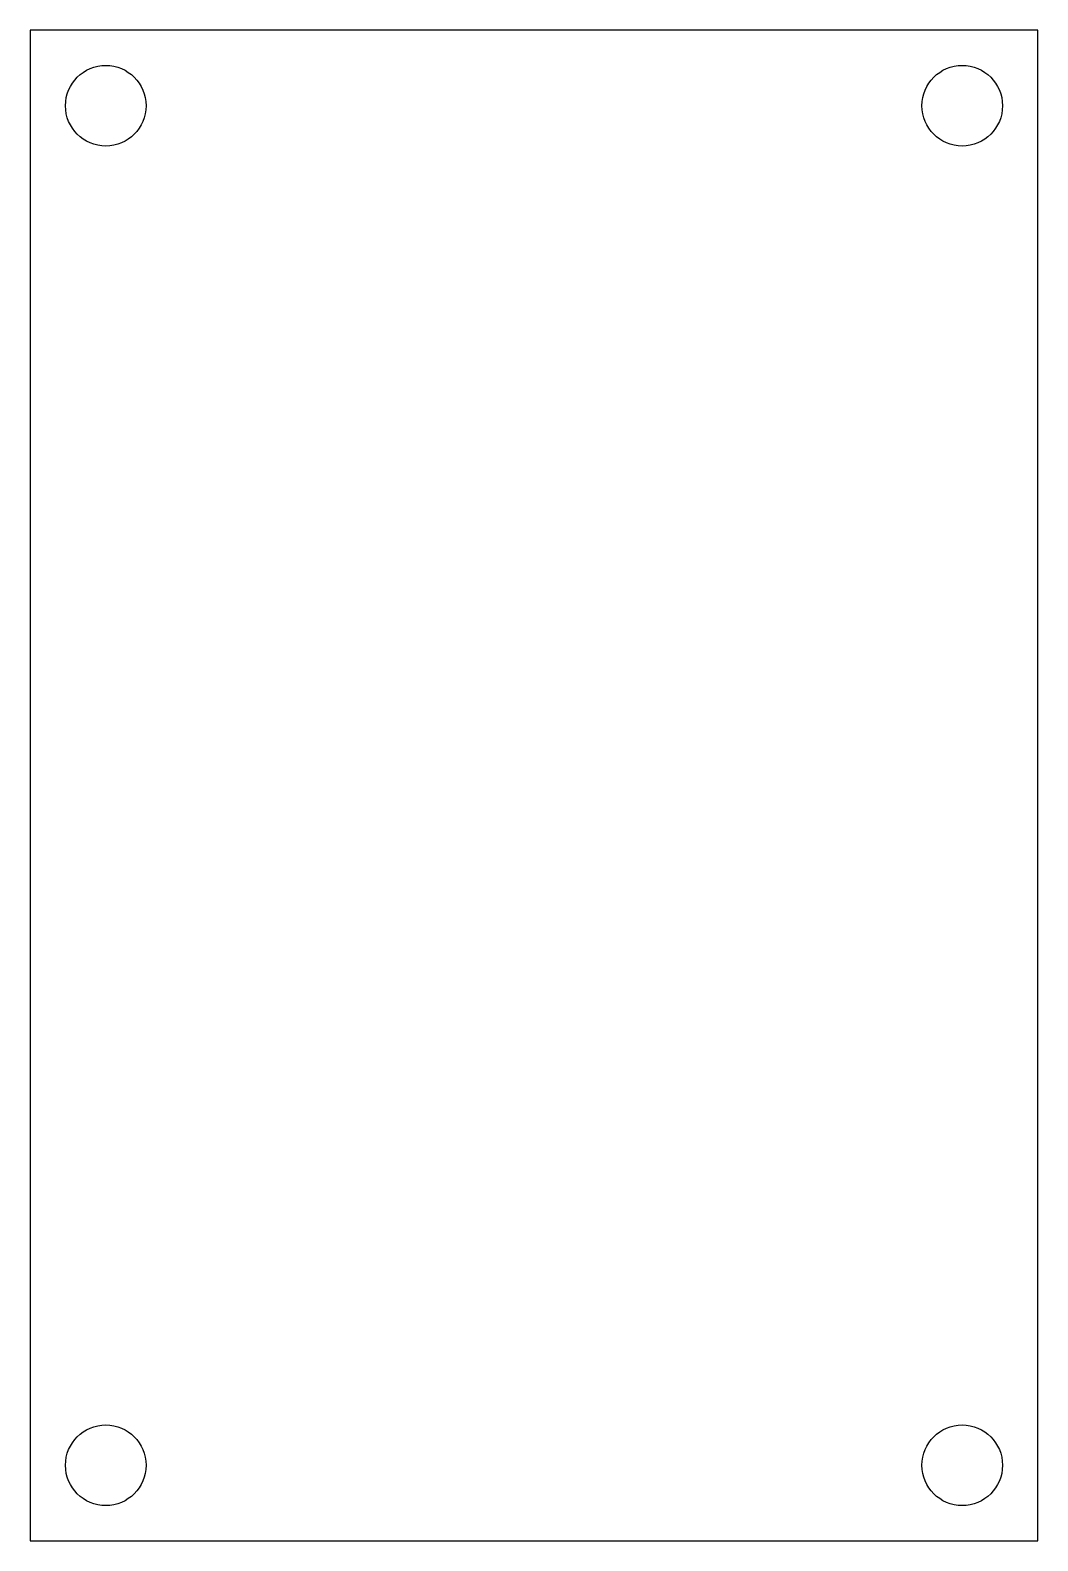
# Model space of a CAD drawing. Header units: millimetres. Extents: x -20 to 20, y -30 to 30.
import ezdxf

# ---------------------------------------------------------------- set-up
doc = ezdxf.new("R2010")
doc.units = ezdxf.units.MM

msp = doc.modelspace()

# ---------------------------------------------------------------- linework, layer by layer
at = {"color": 7, "linetype": 'Continuous', "lineweight": 25}
for p, q in [((20, 30), (-20, 30)), ((-20, 30), (-20, -30)), ((20, -30), (20, 30)), ((-20, -30), (20, -30))]:
    msp.add_line(p, q, dxfattribs=at)
for centre in [(-17, 27), (17, 27), (-17, -27), (17, -27)]:
    msp.add_circle(centre, 1.6, dxfattribs=at)

doc.saveas('drawing.dxf')
